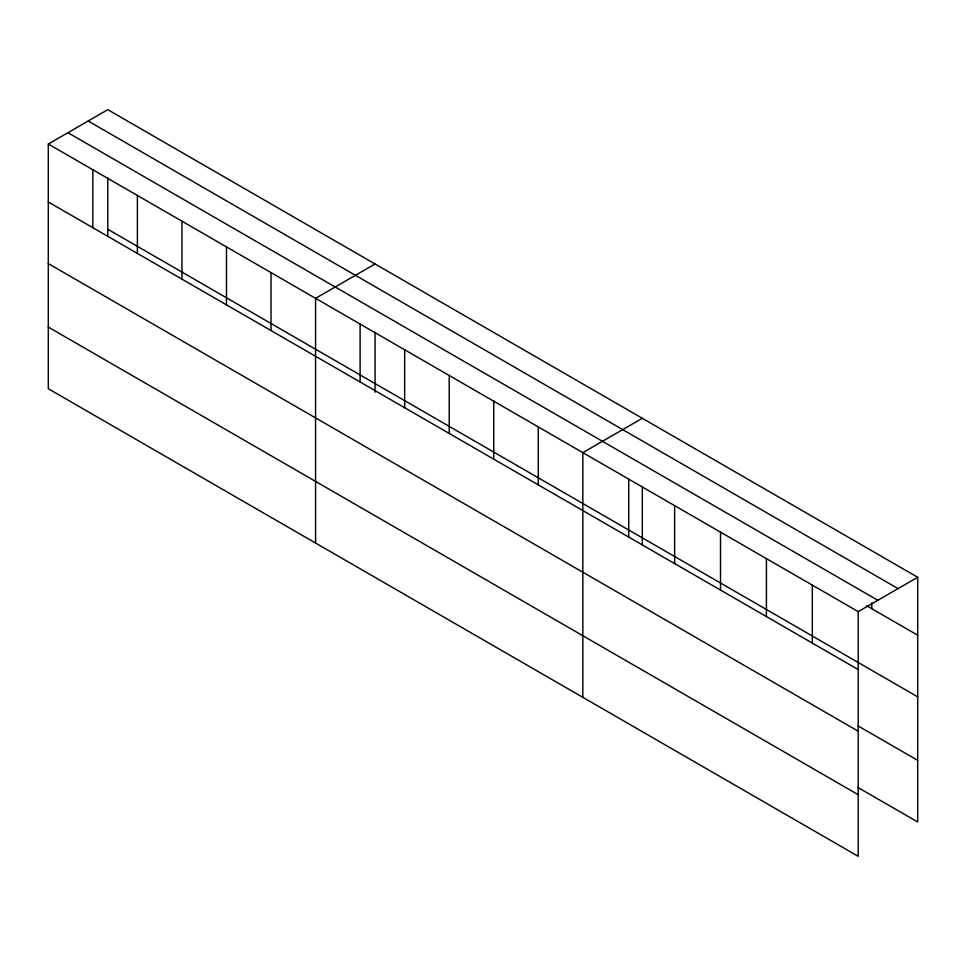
<?xml version="1.0" encoding="UTF-8"?>
<svg xmlns="http://www.w3.org/2000/svg" width="966" height="966" viewBox="0 0 966 966"><rect width="100%" height="100%" fill="white"/><g stroke="black" fill="none" stroke-linecap="round" stroke-linejoin="round"><path stroke-width="1.45" d="M107.794 177.889L107.794 236.465M48.3 144.031L858.206 611.623L858.206 856.323L48.3 388.73L48.3 144.031L107.794 109.677L917.7 577.27L917.7 821.969L857.784 787.387M375.062 263.984L315.568 298.337L315.568 543.037M642.33 418.29L582.836 452.643L582.836 697.343M858.206 611.623L917.7 577.27M88.16 121.016L898.066 588.608M67.934 132.692L877.84 600.284M866.707 605.779L917.7 635.217M107.794 229.256L917.7 696.848M48.3 201.979L858.206 669.571M857.784 725.756L917.7 760.339M48.3 263.597L858.206 731.202M48.3 327.1L858.206 794.692M871.803 602.772L871.803 608.725M812.309 585.118L812.309 643.066M766.412 558.626L766.412 616.574M720.515 532.133L720.515 590.081M674.63 505.629L674.63 563.576M642.33 486.502L642.33 545.078M628.733 479.136L628.733 537.084M538.291 426.924L538.291 484.872M493.747 401.204L493.747 459.152M449.202 375.484L449.202 433.432M404.657 349.764L404.657 407.712M375.062 332.195L375.062 392.22M360.113 324.045L360.113 381.993M271.023 272.617L271.023 330.565M226.479 246.898L226.479 304.845M181.934 221.178L181.934 279.126M137.389 195.458L137.389 253.406M92.845 169.738L92.845 227.686"/></g></svg>
